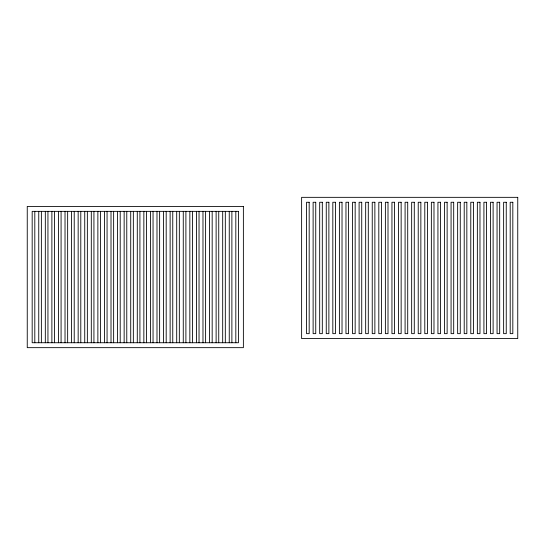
<?xml version="1.0" encoding="UTF-8"?>
<svg xmlns="http://www.w3.org/2000/svg" width="545" height="545" viewBox="0 0 545 545"><rect width="100%" height="100%" fill="white"/><g stroke="black" fill="none" stroke-linecap="round" stroke-linejoin="round"><path stroke-width="0.82" d="M235.822 211.351L235.822 342.737M231.884 211.351L231.884 342.737M229.254 211.351L229.254 342.737M225.317 211.351L225.317 342.737M222.687 211.351L222.687 342.737M218.743 211.351L218.743 342.737M216.12 211.351L216.12 342.737M212.175 211.351L212.175 342.737M209.546 211.351L209.546 342.737M205.608 211.351L205.608 342.737M202.978 211.351L202.978 342.737M199.034 211.351L199.034 342.737M196.411 211.351L196.411 342.737M192.467 211.351L192.467 342.737M189.837 211.351L189.837 342.737M185.899 211.351L185.899 342.737M183.27 211.351L183.27 342.737M179.332 211.351L179.332 342.737M176.703 211.351L176.703 342.737M172.758 211.351L172.758 342.737M170.129 211.351L170.129 342.737M166.191 211.351L166.191 342.737M163.561 211.351L163.561 342.737M159.624 211.351L159.624 342.737M156.994 211.351L156.994 342.737M153.05 211.351L153.05 342.737M150.427 211.351L150.427 342.737M146.482 211.351L146.482 342.737M143.853 211.351L143.853 342.737M139.915 211.351L139.915 342.737M137.286 211.351L137.286 342.737M133.341 211.351L133.341 342.737M130.718 211.351L130.718 342.737M126.774 211.351L126.774 342.737M124.144 211.351L124.144 342.737M120.207 211.351L120.207 342.737M117.577 211.351L117.577 342.737M113.639 211.351L113.639 342.737M111.01 211.351L111.01 342.737M107.065 211.351L107.065 342.737M104.442 211.351L104.442 342.737M100.498 211.351L100.498 342.737M97.868 211.351L97.868 342.737M93.931 211.351L93.931 342.737M91.301 211.351L91.301 342.737M87.357 211.351L87.357 342.737M84.734 211.351L84.734 342.737M80.789 211.351L80.789 342.737M78.16 211.351L78.16 342.737M74.222 211.351L74.222 342.737M71.593 211.351L71.593 342.737M67.648 211.351L67.648 342.737M65.025 211.351L65.025 342.737M61.081 211.351L61.081 342.737M58.451 211.351L58.451 342.737M54.514 211.351L54.514 342.737M51.884 211.351L51.884 342.737M47.946 211.351L47.946 342.737M45.317 211.351L45.317 342.737M41.372 211.351L41.372 342.737M38.75 211.351L38.75 342.737M34.805 211.351L34.805 342.737M517.75 197.338L301.623 197.338L301.623 338.574L517.75 338.574L517.75 197.338M309.178 202.263L306.549 202.263L306.549 333.649L309.178 333.649L309.178 202.263M315.746 202.263L313.116 202.263L313.116 333.649L315.746 333.649L315.746 202.263M322.313 202.263L319.683 202.263L319.683 333.649L322.313 333.649L322.313 202.263M328.88 202.263L326.257 202.263L326.257 333.649L328.88 333.649L328.88 202.263M335.454 202.263L332.825 202.263L332.825 333.649L335.454 333.649L335.454 202.263M342.022 202.263L339.392 202.263L339.392 333.649L342.022 333.649L342.022 202.263M348.589 202.263L345.966 202.263L345.966 333.649L348.589 333.649L348.589 202.263M355.163 202.263L352.533 202.263L352.533 333.649L355.163 333.649L355.163 202.263M361.73 202.263L359.101 202.263L359.101 333.649L361.73 333.649L361.73 202.263M368.297 202.263L365.668 202.263L365.668 333.649L368.297 333.649L368.297 202.263M374.871 202.263L372.242 202.263L372.242 333.649L374.871 333.649L374.871 202.263M381.439 202.263L378.809 202.263L378.809 333.649L381.439 333.649L381.439 202.263M388.006 202.263L385.376 202.263L385.376 333.649L388.006 333.649L388.006 202.263M394.573 202.263L391.95 202.263L391.95 333.649L394.573 333.649L394.573 202.263M401.147 202.263L398.518 202.263L398.518 333.649L401.147 333.649L401.147 202.263M407.715 202.263L405.085 202.263L405.085 333.649L407.715 333.649L407.715 202.263M414.282 202.263L411.659 202.263L411.659 333.649L414.282 333.649L414.282 202.263M420.856 202.263L418.226 202.263L418.226 333.649L420.856 333.649L420.856 202.263M427.423 202.263L424.793 202.263L424.793 333.649L427.423 333.649L427.423 202.263M433.99 202.263L431.361 202.263L431.361 333.649L433.99 333.649L433.99 202.263M440.558 202.263L437.935 202.263L437.935 333.649L440.558 333.649L440.558 202.263M447.132 202.263L444.502 202.263L444.502 333.649L447.132 333.649L447.132 202.263M453.699 202.263L451.069 202.263L451.069 333.649L453.699 333.649L453.699 202.263M460.266 202.263L457.643 202.263L457.643 333.649L460.266 333.649L460.266 202.263M466.84 202.263L464.211 202.263L464.211 333.649L466.84 333.649L466.84 202.263M473.407 202.263L470.778 202.263L470.778 333.649L473.407 333.649L473.407 202.263M479.975 202.263L477.352 202.263L477.352 333.649L479.975 333.649L479.975 202.263M486.549 202.263L483.919 202.263L483.919 333.649L486.549 333.649L486.549 202.263M493.116 202.263L490.486 202.263L490.486 333.649L493.116 333.649L493.116 202.263M499.683 202.263L497.054 202.263L497.054 333.649L499.683 333.649L499.683 202.263M506.251 202.263L503.628 202.263L503.628 333.649L506.251 333.649L506.251 202.263M512.825 202.263L510.195 202.263L510.195 333.649L512.825 333.649L512.825 202.263M243.377 206.426L27.25 206.426L27.25 347.662L243.377 347.662L243.377 206.426M238.451 211.351L32.175 211.351L32.175 342.737L238.451 342.737L238.451 211.351"/></g></svg>
